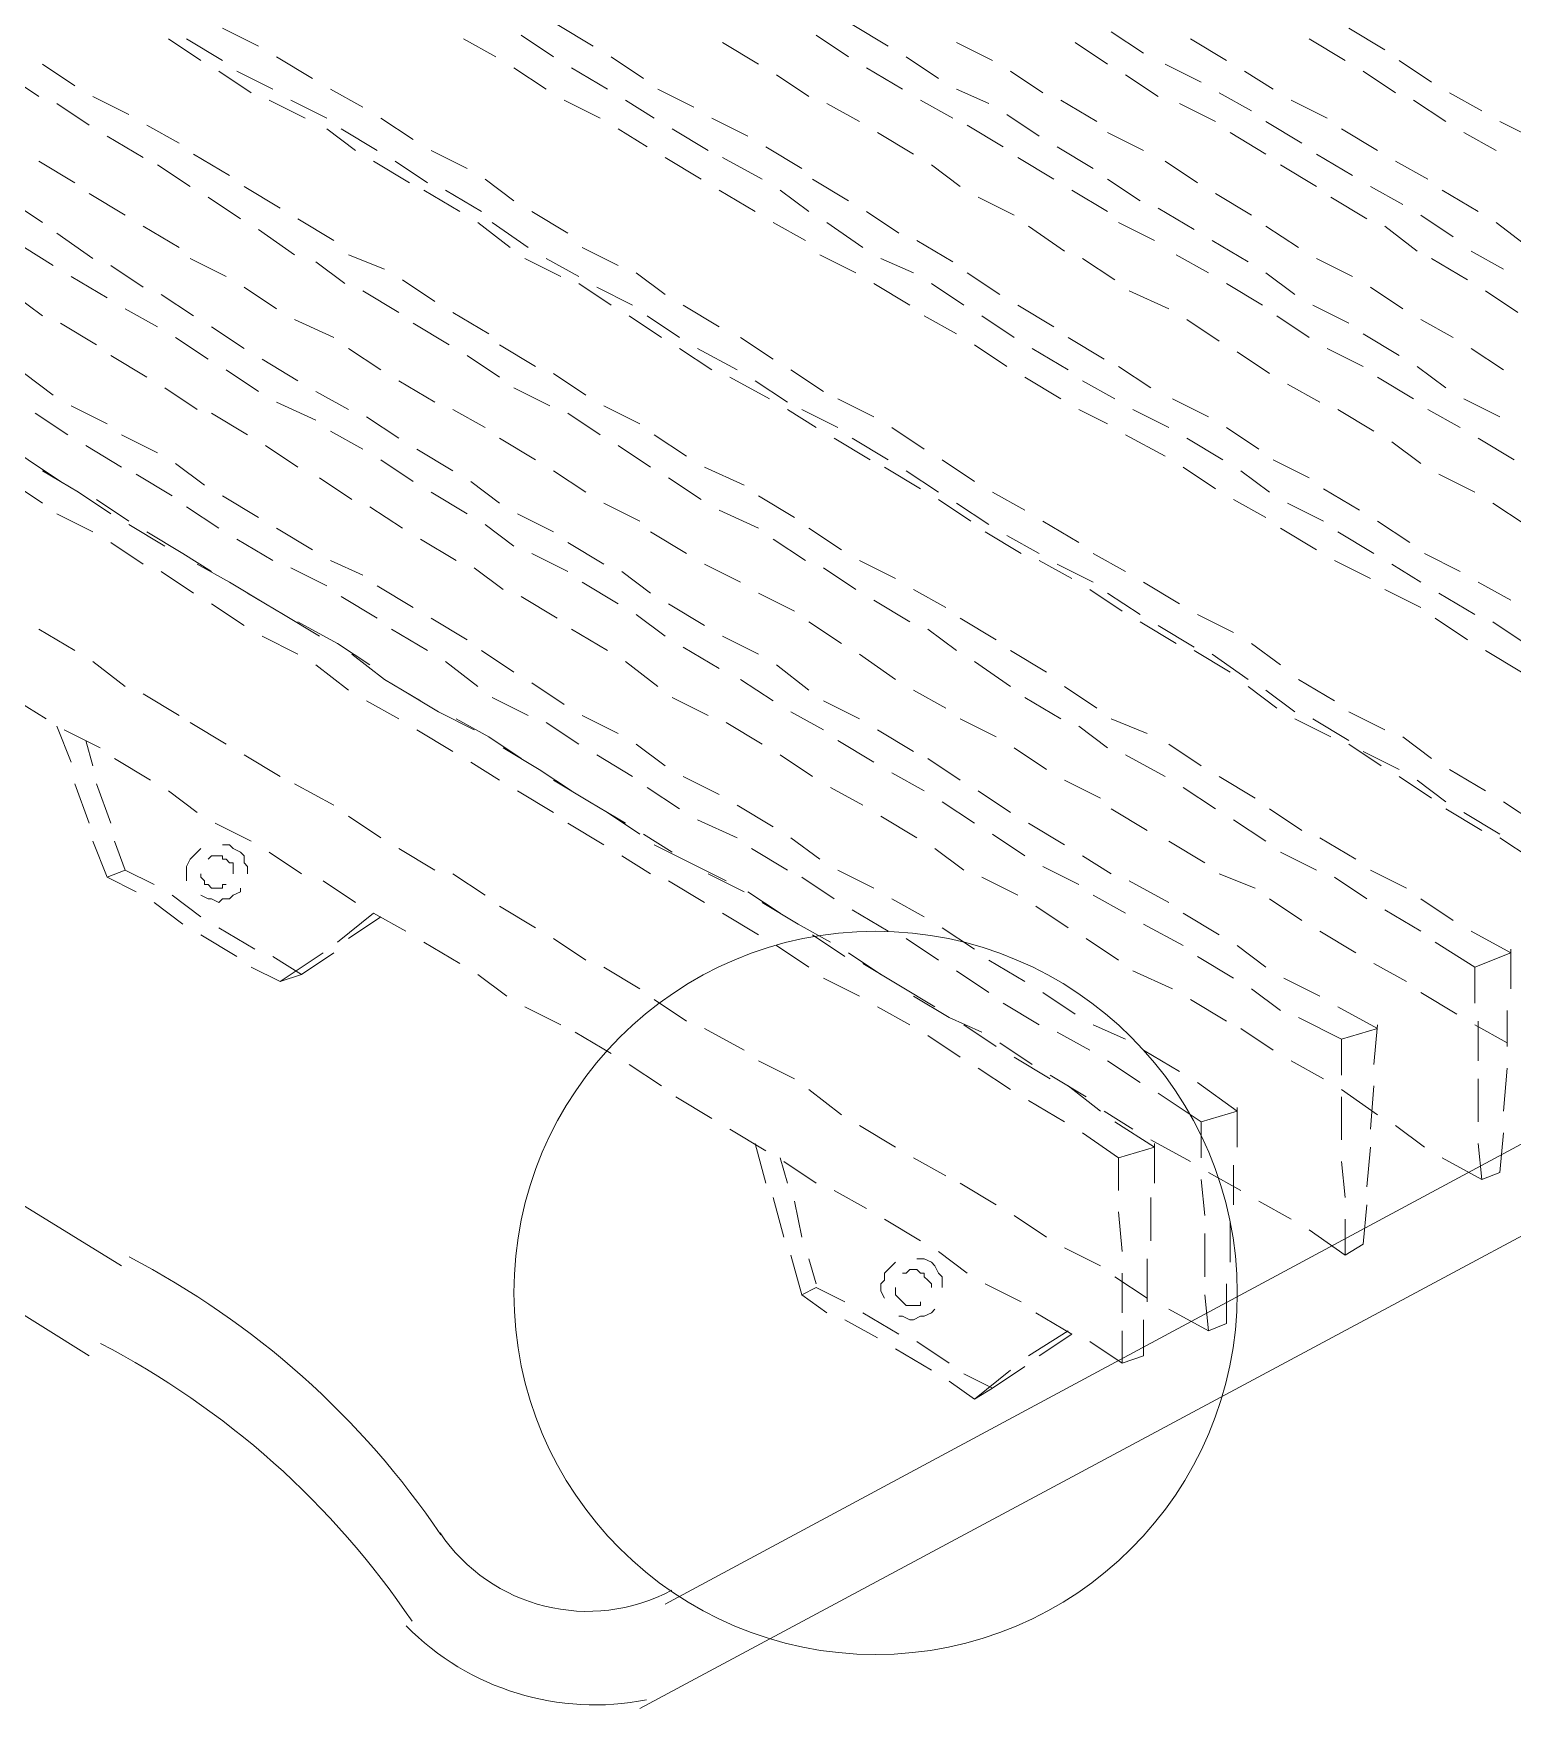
# Model space of a CAD drawing. Header units: inches. Extents: x 0.22 to 6.49, y 0.27 to 4.47.
# Drawn here: x 2.6606 to 2.9388, y 2.6632 to 2.9783 of the extents above; entities that cross this region are included whole.
import ezdxf

# ---------------------------------------------------------------- set-up
doc = ezdxf.new("R2010")
doc.units = ezdxf.units.IN
doc.header["$MEASUREMENT"] = 0
for name, color, linetype in [('PDF_PDF11_PDF7_PDF9_0', 7, 'Continuous'), ('PDF_PDF11_PDF7_PDF9_COTAS-01', 7, 'Continuous'), ('PDF_PDF11_PDF7_PDF9_det', 7, 'Continuous')]:
    doc.layers.add(name, color=color, linetype=linetype)

msp = doc.modelspace()

# ---------------------------------------------------------------- linework, layer by layer
at = {"layer": 'PDF_PDF11_PDF7_PDF9_0', "lineweight": 5}
for points in [[(3.088012800000001, 2.848651200000001), (2.779392000000001, 2.6828352)], [(2.677195200000001, 2.746454400000001), (2.531006400000001, 2.8364688)], [(3.095457600000001, 2.835115200000001), (2.774654400000001, 2.663208000000001)], [(2.671104000000001, 2.7295344), (2.522884800000001, 2.822256000000001)]]:
    msp.add_lwpolyline(points, dxfattribs=at)
for centre, radius, start, end in [((2.605113790257618, 2.606692704909972), 0.1593897113671511, 34.01396744731574, 62.54487471654429), ((2.599699390257646, 2.590449504910005), 0.1593897113671089, 34.01396744731153, 62.5448747165477), ((2.764840752968941, 2.714983312529446), 0.0335016652788178, 214.0139680193378, 298.2129783841963), ((2.766194398190993, 2.713629667551758), 0.04974480468524684, 224.5332171496153, 281.266470967689)]:
    msp.add_arc(centre, radius, start, end, dxfattribs=at)
at = {"layer": 'PDF_PDF11_PDF7_PDF9_COTAS-01', "lineweight": 18}
for points in [[(2.692084800000001, 2.973182400000001), (2.685993600000001, 2.977243200000001)], [(2.689377600000001, 2.977243200000001), (2.696145600000001, 2.973182400000001)], [(2.696145600000001, 2.979273600000001), (2.7029136, 2.975889600000001)], [(2.747582400000001, 2.973859200000001), (2.7414912, 2.977243200000001)], [(2.752320000000001, 2.977920000000001), (2.758411200000001, 2.973859200000001)], [(2.759088000000001, 2.979950400000001), (2.765856000000001, 2.975889600000001)], [(2.807817600000001, 2.977920000000001), (2.813908800000001, 2.973859200000001)], [(2.8145856, 2.979950400000001), (2.821353600000001, 2.975889600000001)], [(2.863315200000001, 2.978596800000001), (2.869406400000001, 2.974536000000001)], [(2.884972800000001, 2.973182400000001), (2.878204800000001, 2.977243200000001)], [(2.900539200000001, 2.977243200000001), (2.907307200000001, 2.973182400000001)], [(2.907984000000001, 2.979273600000001), (2.914752000000001, 2.9752128)], [(2.796988800000001, 2.972505600000001), (2.790220800000001, 2.976566400000001)], [(2.840980800000001, 2.973182400000001), (2.834212800000001, 2.976566400000001)], [(2.856547200000001, 2.976566400000001), (2.862638400000001, 2.972505600000001)], [(2.662305600000001, 2.972505600000001), (2.6683968, 2.968444800000001)], [(2.701560000000001, 2.9670912), (2.6954688, 2.971152000000001)], [(2.6988528, 2.971152000000001), (2.705620800000001, 2.967768)], [(2.706297600000001, 2.973859200000001), (2.713065600000001, 2.969798400000001)], [(2.7570576, 2.967768), (2.750966400000001, 2.971828800000001)], [(2.761795200000001, 2.971828800000001), (2.7685632, 2.967768)], [(2.769240000000001, 2.973859200000001), (2.775331200000001, 2.969798400000001)], [(2.817292800000001, 2.971828800000001), (2.824060800000001, 2.967768)], [(2.824737600000001, 2.973859200000001), (2.830828800000001, 2.969798400000001)], [(2.850456000000001, 2.9670912), (2.844364800000001, 2.971152000000001)], [(2.873467200000001, 2.972505600000001), (2.880235200000001, 2.969121600000001)], [(2.893771200000001, 2.967768), (2.888356800000001, 2.971152000000001)], [(2.910691200000001, 2.971152000000001), (2.916782400000001, 2.9670912)], [(2.917459200000001, 2.973182400000001), (2.923550400000001, 2.969121600000001)], [(2.655537600000001, 2.970475200000001), (2.661628800000001, 2.966414400000001)], [(2.806464000000001, 2.966414400000001), (2.800372800000001, 2.970475200000001)], [(2.866022400000001, 2.970475200000001), (2.8721136, 2.966414400000001)], [(2.665012800000001, 2.965060800000001), (2.671104000000001, 2.961000000000001)], [(2.671780800000001, 2.966414400000001), (2.678548800000001, 2.963030400000001)], [(2.711712000000001, 2.962353600000001), (2.704944000000001, 2.965737600000001)], [(2.709004800000001, 2.965737600000001), (2.715772800000001, 2.962353600000001)], [(2.716449600000001, 2.967768), (2.722540800000001, 2.964384000000001)], [(2.767209600000001, 2.962353600000001), (2.7604416, 2.965737600000001)], [(2.7719472, 2.965737600000001), (2.777361600000001, 2.962353600000001)], [(2.778038400000001, 2.967768), (2.784806400000001, 2.964384000000001)], [(2.815939200000001, 2.961676800000001), (2.809848000000001, 2.965060800000001)], [(2.827444800000001, 2.965737600000001), (2.833536, 2.962353600000001)], [(2.834212800000001, 2.967768), (2.840304000000001, 2.965060800000001)], [(2.860608, 2.961676800000001), (2.853840000000001, 2.965737600000001)], [(2.876174400000001, 2.965060800000001), (2.882942400000001, 2.961676800000001)], [(2.8836192, 2.9670912), (2.889710400000001, 2.963707200000001)], [(2.903923200000001, 2.962353600000001), (2.897155200000001, 2.965737600000001)], [(2.920166400000001, 2.965737600000001), (2.926257600000001, 2.961676800000001)], [(2.926934400000001, 2.9670912), (2.933025600000001, 2.963707200000001)], [(2.7259248, 2.962353600000001), (2.732016000000001, 2.958292800000001)], [(2.788190400000001, 2.962353600000001), (2.794958400000001, 2.958969600000001)], [(2.843688000000001, 2.963030400000001), (2.849779200000001, 2.958969600000001)], [(2.892417600000001, 2.961676800000001), (2.899185600000001, 2.957616000000001)], [(2.936409600000001, 2.961676800000001), (2.943177600000001, 2.958292800000001)], [(2.674488000000001, 2.958969600000001), (2.681256000000001, 2.954908800000001)], [(2.681932800000001, 2.961000000000001), (2.688024000000001, 2.957616000000001)], [(2.721187200000001, 2.956262400000001), (2.715772800000001, 2.9603232)], [(2.71848, 2.9603232), (2.725248000000001, 2.956262400000001)], [(2.776008, 2.956939200000001), (2.770593600000001, 2.9603232)], [(2.780745600000001, 2.9603232), (2.7875136, 2.956262400000001)], [(2.8260912, 2.955585600000001), (2.819323200000001, 2.9596464)], [(2.836243200000001, 2.961000000000001), (2.843011200000001, 2.956939200000001)], [(2.869406400000001, 2.956262400000001), (2.862638400000001, 2.9596464)], [(2.885649600000001, 2.9596464), (2.892417600000001, 2.955585600000001)], [(2.913398400000001, 2.956262400000001), (2.906630400000001, 2.9603232)], [(2.929641600000001, 2.9596464), (2.935732800000001, 2.956262400000001)], [(2.690731200000001, 2.955585600000001), (2.697499200000001, 2.951524800000001)], [(2.735400000000001, 2.956262400000001), (2.742168000000001, 2.952878400000001)], [(2.798342400000001, 2.956939200000001), (2.805110400000001, 2.952878400000001)], [(2.853163200000001, 2.956939200000001), (2.859931200000001, 2.952878400000001)], [(2.901892800000001, 2.955585600000001), (2.908660800000001, 2.951524800000001)], [(2.6683968, 2.950171200000001), (2.661628800000001, 2.954232000000001)], [(2.6839632, 2.953555200000001), (2.690054400000001, 2.949494400000001)], [(2.731339200000001, 2.950171200000001), (2.724571200000001, 2.954232000000001)], [(2.728632000000001, 2.954232000000001), (2.734723200000001, 2.950171200000001)], [(2.786160000000001, 2.950848000000001), (2.779392000000001, 2.954908800000001)], [(2.790220800000001, 2.954908800000001), (2.797665600000001, 2.950848000000001)], [(2.834889600000001, 2.949494400000001), (2.829475200000001, 2.953555200000001)], [(2.845718400000001, 2.954908800000001), (2.852486400000001, 2.950848000000001)], [(2.879558400000001, 2.950171200000001), (2.873467200000001, 2.954232000000001)], [(2.8951248, 2.953555200000001), (2.901892800000001, 2.949494400000001)], [(2.922873600000001, 2.950848000000001), (2.916782400000001, 2.954232000000001)], [(2.700206400000001, 2.949494400000001), (2.7069744, 2.945433600000001)], [(2.745552000000001, 2.950848000000001), (2.750966400000001, 2.946787200000001)], [(2.807140800000001, 2.950848000000001), (2.813908800000001, 2.946787200000001)], [(2.862638400000001, 2.950848000000001), (2.868729600000001, 2.946787200000001)], [(2.912044800000001, 2.949494400000001), (2.918136000000001, 2.946110400000001)], [(2.656214400000001, 2.946787200000001), (2.662305600000001, 2.942726400000001)], [(2.677872000000001, 2.94408), (2.671104000000001, 2.948140800000001)], [(2.693438400000001, 2.947464000000001), (2.699529600000001, 2.943403200000001)], [(2.740814400000001, 2.9447568), (2.734046400000001, 2.948817600000001)], [(2.738107200000001, 2.948817600000001), (2.744875200000001, 2.9447568)], [(2.796312000000001, 2.9447568), (2.789544000000001, 2.948817600000001)], [(2.801049600000001, 2.948817600000001), (2.806464000000001, 2.9447568)], [(2.845041600000001, 2.94408), (2.838273600000001, 2.947464000000001)], [(2.855870400000001, 2.948817600000001), (2.862638400000001, 2.9447568)], [(2.889710400000001, 2.94408), (2.882942400000001, 2.948140800000001)], [(2.904600000000001, 2.947464000000001), (2.911368000000001, 2.943403200000001)], [(2.932348800000001, 2.9447568), (2.925580800000001, 2.948817600000001)], [(2.710358400000001, 2.943403200000001), (2.717126400000001, 2.939342400000001)], [(2.750289600000001, 2.937988800000001), (2.744198400000001, 2.942726400000001)], [(2.746905600000001, 2.942726400000001), (2.753673600000001, 2.937988800000001)], [(2.754350400000001, 2.9447568), (2.761118400000001, 2.940696000000001)], [(2.805787200000001, 2.939342400000001), (2.799696000000001, 2.942726400000001)], [(2.809848000000001, 2.942726400000001), (2.816616000000001, 2.937988800000001)], [(2.817292800000001, 2.9447568), (2.823384000000001, 2.940696000000001)], [(2.864668800000001, 2.942726400000001), (2.871436800000001, 2.939342400000001)], [(2.8721136, 2.945433600000001), (2.878881600000001, 2.941372800000001)], [(2.921520000000001, 2.94408), (2.927611200000001, 2.940019200000001)], [(2.941824000000001, 2.937988800000001), (2.935732800000001, 2.942726400000001)], [(2.665012800000001, 2.940696000000001), (2.671780800000001, 2.935958400000001)], [(2.688024000000001, 2.937988800000001), (2.681256000000001, 2.942049600000001)], [(2.7029136, 2.941372800000001), (2.709681600000001, 2.9366352)], [(2.854516800000001, 2.937312000000001), (2.847748800000001, 2.942049600000001)], [(2.898508800000001, 2.937988800000001), (2.892417600000001, 2.942049600000001)], [(2.914752000000001, 2.942049600000001), (2.920843200000001, 2.937312000000001)], [(2.658921600000001, 2.937988800000001), (2.664336, 2.934604800000001)], [(2.719833600000001, 2.9366352), (2.726601600000001, 2.933928000000001)], [(2.763825600000001, 2.937988800000001), (2.770593600000001, 2.934604800000001)], [(2.815262400000001, 2.933251200000001), (2.808494400000001, 2.9366352)], [(2.826768000000001, 2.939342400000001), (2.833536, 2.935281600000001)], [(2.875497600000001, 2.9366352), (2.881588800000001, 2.933251200000001)], [(2.882265600000001, 2.939342400000001), (2.889033600000001, 2.935281600000001)], [(2.930995200000001, 2.937312000000001), (2.937086400000001, 2.933928000000001)], [(2.675164800000001, 2.934604800000001), (2.681256000000001, 2.930544000000001)], [(2.696822400000001, 2.932574400000001), (2.690054400000001, 2.935958400000001)], [(2.713742400000001, 2.935281600000001), (2.719156800000001, 2.931220800000001)], [(2.759764800000001, 2.932574400000001), (2.7529968, 2.935958400000001)], [(2.7570576, 2.935958400000001), (2.763148800000001, 2.932574400000001)], [(2.773977600000001, 2.933251200000001), (2.779392000000001, 2.9291904)], [(2.820000000000001, 2.935958400000001), (2.8260912, 2.933251200000001)], [(2.836243200000001, 2.933251200000001), (2.842334400000001, 2.9291904)], [(2.863992000000001, 2.931897600000001), (2.857900800000001, 2.935958400000001)], [(2.892417600000001, 2.933251200000001), (2.897832000000001, 2.9291904)], [(2.908660800000001, 2.932574400000001), (2.901892800000001, 2.935958400000001)], [(2.923550400000001, 2.935958400000001), (2.930318400000001, 2.931897600000001)], [(2.667720000000001, 2.932574400000001), (2.674488000000001, 2.9285136)], [(2.706297600000001, 2.926483200000001), (2.700206400000001, 2.930544000000001)], [(2.7299856, 2.931897600000001), (2.736076800000001, 2.927836800000001)], [(2.769240000000001, 2.927160000000001), (2.763148800000001, 2.931220800000001)], [(2.766532800000001, 2.930544000000001), (2.773300800000001, 2.927160000000001)], [(2.825414400000001, 2.927160000000001), (2.818646400000001, 2.931220800000001)], [(2.829475200000001, 2.931220800000001), (2.835566400000001, 2.927160000000001)], [(2.884972800000001, 2.931220800000001), (2.891740800000001, 2.927160000000001)], [(2.918136000000001, 2.926483200000001), (2.912044800000001, 2.930544000000001)], [(2.662305600000001, 2.925129600000001), (2.6568912, 2.9291904)], [(2.684640000000001, 2.9291904), (2.690731200000001, 2.925129600000001)], [(2.722540800000001, 2.929867200000001), (2.729308800000001, 2.925806400000001)], [(2.782776000000001, 2.927160000000001), (2.789544000000001, 2.923099200000001)], [(2.845718400000001, 2.927160000000001), (2.852486400000001, 2.923099200000001)], [(2.874144000000001, 2.926483200000001), (2.866699200000001, 2.929867200000001)], [(2.901216000000001, 2.927160000000001), (2.907984000000001, 2.923776000000001)], [(2.933702400000001, 2.929867200000001), (2.939793600000001, 2.925806400000001)], [(2.6724576, 2.919715200000001), (2.665689600000001, 2.923776000000001)], [(2.677872000000001, 2.926483200000001), (2.6839632, 2.923099200000001)], [(2.717126400000001, 2.9210688), (2.709681600000001, 2.924452800000001)], [(2.732016000000001, 2.923776000000001), (2.738784000000001, 2.919715200000001)], [(2.739460800000001, 2.925806400000001), (2.746228800000001, 2.9217456)], [(2.778715200000001, 2.9210688), (2.772624000000001, 2.925129600000001)], [(2.776008, 2.925129600000001), (2.782099200000001, 2.9210688)], [(2.834212800000001, 2.9217456), (2.828121600000001, 2.925129600000001)], [(2.838950400000001, 2.925129600000001), (2.845041600000001, 2.9210688)], [(2.8836192, 2.920392000000001), (2.877528000000001, 2.924452800000001)], [(2.894448000000001, 2.925129600000001), (2.900539200000001, 2.9210688)], [(2.927611200000001, 2.9210688), (2.921520000000001, 2.924452800000001)], [(2.6873472, 2.9210688), (2.693438400000001, 2.917008000000001)], [(2.694115200000001, 2.923099200000001), (2.700206400000001, 2.919038400000001)], [(2.793604800000001, 2.9210688), (2.799696000000001, 2.917008000000001)], [(2.855193600000001, 2.9210688), (2.861961600000001, 2.917008000000001)], [(2.910691200000001, 2.9217456), (2.917459200000001, 2.917684800000001)], [(2.681932800000001, 2.913624), (2.675164800000001, 2.917684800000001)], [(2.7259248, 2.914977600000001), (2.719833600000001, 2.919038400000001)], [(2.742168000000001, 2.917684800000001), (2.748259200000001, 2.913624)], [(2.748259200000001, 2.919715200000001), (2.755027200000001, 2.915654400000001)], [(2.788190400000001, 2.914977600000001), (2.782099200000001, 2.919038400000001)], [(2.785483200000001, 2.919038400000001), (2.792928000000001, 2.914977600000001)], [(2.843688000000001, 2.915654400000001), (2.8375968, 2.919715200000001)], [(2.848425600000001, 2.919038400000001), (2.855193600000001, 2.914977600000001)], [(2.893094400000001, 2.914300800000001), (2.887003200000001, 2.918361600000001)], [(2.903923200000001, 2.919038400000001), (2.910691200000001, 2.915654400000001)], [(2.937086400000001, 2.914977600000001), (2.930995200000001, 2.919038400000001)], [(2.658921600000001, 2.914300800000001), (2.664336, 2.910240000000001)], [(2.696822400000001, 2.914977600000001), (2.7029136, 2.910916800000001)], [(2.703590400000001, 2.917008000000001), (2.710358400000001, 2.912947200000001)], [(2.758411200000001, 2.914300800000001), (2.7645024, 2.910240000000001)], [(2.80308, 2.914977600000001), (2.809171200000001, 2.910916800000001)], [(2.864668800000001, 2.915654400000001), (2.870760000000001, 2.911593600000001)], [(2.920843200000001, 2.915654400000001), (2.926257600000001, 2.911593600000001)], [(2.691408, 2.907532800000001), (2.685316800000001, 2.911593600000001)], [(2.736076800000001, 2.908886400000001), (2.729308800000001, 2.912947200000001)], [(2.750966400000001, 2.911593600000001), (2.757734400000001, 2.908209600000001)], [(2.7990192, 2.909563200000001), (2.7915744, 2.913624)], [(2.796312000000001, 2.912947200000001), (2.802403200000001, 2.908886400000001)], [(2.853840000000001, 2.909563200000001), (2.847072000000001, 2.913624)], [(2.857900800000001, 2.912947200000001), (2.863992000000001, 2.909563200000001)], [(2.902569600000001, 2.908886400000001), (2.896478400000001, 2.912270400000001)], [(2.913398400000001, 2.913624), (2.920166400000001, 2.909563200000001)], [(2.667720000000001, 2.908209600000001), (2.674488000000001, 2.904825600000001)], [(2.706297600000001, 2.908886400000001), (2.713742400000001, 2.9055024)], [(2.713742400000001, 2.910916800000001), (2.719833600000001, 2.907532800000001)], [(2.767886400000001, 2.908209600000001), (2.774654400000001, 2.904825600000001)], [(2.811878400000001, 2.909563200000001), (2.818646400000001, 2.9061792)], [(2.874820800000001, 2.909563200000001), (2.881588800000001, 2.9061792)], [(2.929641600000001, 2.909563200000001), (2.936409600000001, 2.9061792)], [(2.660952, 2.906856000000001), (2.667043200000001, 2.902795200000001)], [(2.700883200000001, 2.902795200000001), (2.694115200000001, 2.906856000000001)], [(2.723217600000001, 2.9061792), (2.729308800000001, 2.902118400000001)], [(2.745552000000001, 2.904148800000001), (2.739460800000001, 2.907532800000001)], [(2.761118400000001, 2.906856000000001), (2.767209600000001, 2.902795200000001)], [(2.807817600000001, 2.904148800000001), (2.802403200000001, 2.907532800000001)], [(2.805110400000001, 2.907532800000001), (2.811878400000001, 2.904148800000001)], [(2.862638400000001, 2.904825600000001), (2.857224000000001, 2.907532800000001)], [(2.867376000000001, 2.907532800000001), (2.874144000000001, 2.904148800000001)], [(2.912721600000001, 2.903472000000001), (2.905953600000001, 2.907532800000001)], [(2.922873600000001, 2.907532800000001), (2.928964800000001, 2.904148800000001)], [(2.665689600000001, 2.893996800000001), (2.659598400000001, 2.8980576), (2.653507200000001, 2.902118400000001)], [(2.677195200000001, 2.902795200000001), (2.6839632, 2.899411200000001)], [(2.716449600000001, 2.903472000000001), (2.722540800000001, 2.900088000000001)], [(2.755027200000001, 2.8980576), (2.748259200000001, 2.902118400000001)], [(2.777361600000001, 2.902795200000001), (2.783452800000001, 2.8987344)], [(2.817969600000001, 2.8980576), (2.811201600000001, 2.902118400000001)], [(2.8145856, 2.902118400000001), (2.821353600000001, 2.8980576)], [(2.8220304, 2.904148800000001), (2.828121600000001, 2.900088000000001)], [(2.873467200000001, 2.8987344), (2.866022400000001, 2.902795200000001)], [(2.877528000000001, 2.902118400000001), (2.884296000000001, 2.8980576)], [(2.884972800000001, 2.904148800000001), (2.891064000000001, 2.900088000000001)], [(2.932348800000001, 2.902118400000001), (2.939116800000001, 2.8980576)], [(2.670427200000001, 2.900764800000001), (2.677195200000001, 2.896704000000001)], [(2.710358400000001, 2.896704000000001), (2.704267200000001, 2.900764800000001)], [(2.732692800000001, 2.900088000000001), (2.739460800000001, 2.896027200000001)], [(2.770593600000001, 2.900764800000001), (2.776684800000001, 2.896704000000001)], [(2.921520000000001, 2.897380800000001), (2.916105600000001, 2.901441600000001)], [(2.675164800000001, 2.887905600000001), (2.669073600000001, 2.891966400000001), (2.662305600000001, 2.896027200000001)], [(2.6799024, 2.895350400000001), (2.686670400000001, 2.891289600000001)], [(2.6873472, 2.897380800000001), (2.692761600000001, 2.893320000000001)], [(2.7259248, 2.8980576), (2.732016000000001, 2.893996800000001)], [(2.7645024, 2.891966400000001), (2.758411200000001, 2.896027200000001)], [(2.786836800000001, 2.896704000000001), (2.794281600000001, 2.893320000000001)], [(2.827444800000001, 2.892643200000001), (2.820676800000001, 2.896704000000001)], [(2.824737600000001, 2.896027200000001), (2.830828800000001, 2.891966400000001)], [(2.831505600000001, 2.8980576), (2.8375968, 2.893996800000001)], [(2.882942400000001, 2.892643200000001), (2.876851200000001, 2.896704000000001)], [(2.887680000000001, 2.896027200000001), (2.893094400000001, 2.891966400000001)], [(2.893771200000001, 2.8980576), (2.900539200000001, 2.894673600000001)], [(2.931672000000001, 2.891966400000001), (2.924904000000001, 2.895350400000001)], [(2.656214400000001, 2.893996800000001), (2.662305600000001, 2.889936000000001)], [(2.720510400000001, 2.8906128), (2.7144192, 2.894673600000001)], [(2.742844800000001, 2.893996800000001), (2.748259200000001, 2.889936000000001)], [(2.7800688, 2.894673600000001), (2.786160000000001, 2.8906128)], [(2.903246400000001, 2.892643200000001), (2.910014400000001, 2.888582400000001)], [(2.6724576, 2.8906128), (2.678548800000001, 2.886552000000001)], [(2.689377600000001, 2.889259200000001), (2.6954688, 2.885198400000001)], [(2.696145600000001, 2.891289600000001), (2.7029136, 2.887228800000001)], [(2.7299856, 2.885198400000001), (2.723894400000001, 2.889259200000001)], [(2.735400000000001, 2.891966400000001), (2.742168000000001, 2.887905600000001)], [(2.774654400000001, 2.886552000000001), (2.767886400000001, 2.889936000000001)], [(2.796988800000001, 2.891289600000001), (2.803756800000001, 2.887228800000001)], [(2.836920000000001, 2.886552000000001), (2.830828800000001, 2.8906128)], [(2.834212800000001, 2.889936000000001), (2.840304000000001, 2.885875200000001)], [(2.840980800000001, 2.891966400000001), (2.847072000000001, 2.888582400000001)], [(2.892417600000001, 2.887228800000001), (2.886326400000001, 2.8906128)], [(2.896478400000001, 2.889936000000001), (2.903246400000001, 2.886552000000001)], [(2.941147200000001, 2.885875200000001), (2.935056000000001, 2.889936000000001)], [(2.665012800000001, 2.887905600000001), (2.671780800000001, 2.884521600000001)], [(2.685316800000001, 2.881814400000001), (2.678548800000001, 2.885875200000001)], [(2.745552000000001, 2.885875200000001), (2.750966400000001, 2.881814400000001)], [(2.751643200000001, 2.887905600000001), (2.758411200000001, 2.884521600000001)], [(2.789544000000001, 2.888582400000001), (2.796988800000001, 2.885198400000001)], [(2.850456000000001, 2.886552000000001), (2.857224000000001, 2.8824912)], [(2.913398400000001, 2.886552000000001), (2.919489600000001, 2.8824912)], [(2.694115200000001, 2.877076800000001), (2.688700800000001, 2.880460800000001), (2.681932800000001, 2.884521600000001)], [(2.6988528, 2.883168), (2.705620800000001, 2.879107200000001)], [(2.706297600000001, 2.885198400000001), (2.713065600000001, 2.881137600000001)], [(2.740137600000001, 2.879107200000001), (2.733369600000001, 2.883168)], [(2.783452800000001, 2.880460800000001), (2.776684800000001, 2.884521600000001)], [(2.799696000000001, 2.883168), (2.805787200000001, 2.879107200000001)], [(2.806464000000001, 2.885198400000001), (2.812555200000001, 2.881137600000001)], [(2.846395200000001, 2.880460800000001), (2.839627200000001, 2.884521600000001)], [(2.843688000000001, 2.883844800000001), (2.849779200000001, 2.880460800000001)], [(2.901892800000001, 2.881137600000001), (2.8951248, 2.885198400000001)], [(2.905953600000001, 2.884521600000001), (2.912721600000001, 2.880460800000001)], [(2.675164800000001, 2.8824912), (2.681256000000001, 2.878430400000001)], [(2.754350400000001, 2.880460800000001), (2.761118400000001, 2.877076800000001)], [(2.761118400000001, 2.8824912), (2.767886400000001, 2.878430400000001)], [(2.859931200000001, 2.880460800000001), (2.866022400000001, 2.877076800000001)], [(2.922196800000001, 2.880460800000001), (2.928964800000001, 2.877076800000001)], [(2.684640000000001, 2.877076800000001), (2.690731200000001, 2.873016000000001)], [(2.704267200000001, 2.870985600000001), (2.697499200000001, 2.8750464), (2.691408, 2.878430400000001)], [(2.709004800000001, 2.877753600000001), (2.715772800000001, 2.874369600000001)], [(2.716449600000001, 2.879107200000001), (2.722540800000001, 2.876400000000001)], [(2.748936, 2.873692800000001), (2.743521600000001, 2.877753600000001)], [(2.771270400000001, 2.877076800000001), (2.776684800000001, 2.873016000000001)], [(2.793604800000001, 2.8750464), (2.786836800000001, 2.878430400000001)], [(2.809171200000001, 2.877753600000001), (2.815262400000001, 2.873692800000001)], [(2.815939200000001, 2.879107200000001), (2.822707200000001, 2.8757232)], [(2.855870400000001, 2.8757232), (2.849779200000001, 2.879107200000001)], [(2.853163200000001, 2.878430400000001), (2.859931200000001, 2.8750464)], [(2.912044800000001, 2.8757232), (2.905276800000001, 2.879107200000001)], [(2.916105600000001, 2.878430400000001), (2.921520000000001, 2.8750464)], [(2.725248000000001, 2.874369600000001), (2.732016000000001, 2.870308800000001)], [(2.763825600000001, 2.8750464), (2.770593600000001, 2.870985600000001)], [(2.8260912, 2.873692800000001), (2.832182400000001, 2.870308800000001)], [(2.865345600000001, 2.869632000000001), (2.859254400000001, 2.873692800000001)], [(2.869406400000001, 2.8750464), (2.876174400000001, 2.870985600000001)], [(2.921520000000001, 2.870308800000001), (2.914752000000001, 2.873692800000001)], [(2.932348800000001, 2.8750464), (2.938440000000001, 2.871662400000001)], [(2.694115200000001, 2.870985600000001), (2.700206400000001, 2.8669248)], [(2.7144192, 2.864894400000001), (2.707651200000001, 2.868955200000001), (2.700883200000001, 2.873016000000001)], [(2.71848, 2.872339200000001), (2.725248000000001, 2.868278400000001)], [(2.759088000000001, 2.868278400000001), (2.752320000000001, 2.872339200000001)], [(2.7800688, 2.870985600000001), (2.786836800000001, 2.8669248)], [(2.803756800000001, 2.869632000000001), (2.796988800000001, 2.873016000000001)], [(2.818646400000001, 2.871662400000001), (2.825414400000001, 2.8676016)], [(2.862638400000001, 2.873016000000001), (2.868729600000001, 2.868955200000001)], [(2.924904000000001, 2.873016000000001), (2.931672000000001, 2.868955200000001)], [(2.723894400000001, 2.85948), (2.717803200000001, 2.863540800000001), (2.710358400000001, 2.8676016)], [(2.735400000000001, 2.868278400000001), (2.742168000000001, 2.864217600000001)], [(2.773977600000001, 2.868955200000001), (2.779392000000001, 2.864894400000001)], [(2.812555200000001, 2.863540800000001), (2.806464000000001, 2.8676016)], [(2.834889600000001, 2.868278400000001), (2.841657600000001, 2.864217600000001)], [(2.875497600000001, 2.863540800000001), (2.868729600000001, 2.8676016)], [(2.879558400000001, 2.868955200000001), (2.886326400000001, 2.865571200000001)], [(2.930318400000001, 2.864217600000001), (2.924227200000001, 2.868278400000001)], [(2.935056000000001, 2.8676016), (2.941147200000001, 2.863540800000001)], [(2.6683968, 2.862187200000001), (2.661628800000001, 2.866248000000001)], [(2.703590400000001, 2.864894400000001), (2.710358400000001, 2.861510400000001)], [(2.727955200000001, 2.866248000000001), (2.734723200000001, 2.862187200000001)], [(2.7685632, 2.862187200000001), (2.761795200000001, 2.866248000000001)], [(2.790220800000001, 2.864894400000001), (2.796988800000001, 2.861510400000001)], [(2.828798400000001, 2.866248000000001), (2.834212800000001, 2.862187200000001)], [(2.8721136, 2.8669248), (2.878881600000001, 2.862864000000001)], [(2.733369600000001, 2.852712), (2.726601600000001, 2.856772800000001), (2.720510400000001, 2.861510400000001)], [(2.744875200000001, 2.862187200000001), (2.750966400000001, 2.858126400000001)], [(2.782776000000001, 2.862864000000001), (2.789544000000001, 2.858803200000001)], [(2.822707200000001, 2.856772800000001), (2.815939200000001, 2.861510400000001)], [(2.844364800000001, 2.862187200000001), (2.851132800000001, 2.858126400000001)], [(2.885649600000001, 2.858126400000001), (2.878881600000001, 2.862187200000001)], [(2.882265600000001, 2.861510400000001), (2.889033600000001, 2.856772800000001)], [(2.889710400000001, 2.863540800000001), (2.8951248, 2.85948)], [(2.940470400000001, 2.858126400000001), (2.933702400000001, 2.862187200000001)], [(2.677872000000001, 2.855419200000001), (2.671780800000001, 2.8601568)], [(2.713742400000001, 2.85948), (2.719833600000001, 2.854742400000001)], [(2.738107200000001, 2.8601568), (2.744198400000001, 2.855419200000001)], [(2.778038400000001, 2.855419200000001), (2.7719472, 2.8601568)], [(2.800372800000001, 2.85948), (2.806464000000001, 2.854742400000001)], [(2.8375968, 2.8601568), (2.844364800000001, 2.855419200000001)], [(2.743521600000001, 2.847297600000001), (2.736753600000001, 2.850681600000001), (2.7299856, 2.854742400000001)], [(2.754350400000001, 2.856096000000001), (2.7604416, 2.8520352)], [(2.793604800000001, 2.856772800000001), (2.799696000000001, 2.852712)], [(2.832182400000001, 2.851358400000001), (2.8260912, 2.854742400000001)], [(2.854516800000001, 2.855419200000001), (2.860608, 2.851358400000001)], [(2.894448000000001, 2.851358400000001), (2.889033600000001, 2.855419200000001)], [(2.892417600000001, 2.854742400000001), (2.897832000000001, 2.850681600000001)], [(2.898508800000001, 2.856772800000001), (2.905276800000001, 2.852712)], [(2.662982400000001, 2.849328000000001), (2.657568000000001, 2.852712)], [(2.688024000000001, 2.850004800000001), (2.681256000000001, 2.854065600000001)], [(2.723217600000001, 2.852712), (2.729308800000001, 2.849328000000001)], [(2.746905600000001, 2.853388800000001), (2.753673600000001, 2.850004800000001)], [(2.7875136, 2.850004800000001), (2.780745600000001, 2.853388800000001)], [(2.809171200000001, 2.852712), (2.815939200000001, 2.849328000000001)], [(2.847072000000001, 2.853388800000001), (2.853840000000001, 2.849328000000001)], [(2.696822400000001, 2.8445904), (2.690054400000001, 2.848651200000001)], [(2.752320000000001, 2.841883200000001), (2.746228800000001, 2.845944000000001), (2.740137600000001, 2.849328000000001)], [(2.7570576, 2.848651200000001), (2.763148800000001, 2.8445904)], [(2.763825600000001, 2.850004800000001), (2.770593600000001, 2.846620800000001)], [(2.797665600000001, 2.8445904), (2.790897600000001, 2.848651200000001)], [(2.80308, 2.850681600000001), (2.809171200000001, 2.847297600000001)], [(2.841657600000001, 2.845944000000001), (2.834889600000001, 2.849328000000001)], [(2.863315200000001, 2.849328000000001), (2.870083200000001, 2.846620800000001)], [(2.904600000000001, 2.845944000000001), (2.897832000000001, 2.849328000000001)], [(2.901216000000001, 2.849328000000001), (2.907984000000001, 2.845267200000001)], [(2.907984000000001, 2.850681600000001), (2.914752000000001, 2.847297600000001)], [(2.665012800000001, 2.847974400000001), (2.667720000000001, 2.841206400000001)], [(2.673134400000001, 2.8439136), (2.666366400000001, 2.847297600000001)], [(2.670427200000001, 2.845267200000001), (2.671780800000001, 2.840529600000001)], [(2.732692800000001, 2.847297600000001), (2.739460800000001, 2.843236800000001)], [(2.811878400000001, 2.845267200000001), (2.818646400000001, 2.841206400000001)], [(2.819323200000001, 2.847297600000001), (2.8260912, 2.843236800000001)], [(2.857224000000001, 2.847974400000001), (2.862638400000001, 2.8439136)], [(2.918136000000001, 2.845944000000001), (2.923550400000001, 2.841883200000001)], [(2.682609600000001, 2.837822400000001), (2.6758416, 2.841883200000001)], [(2.7069744, 2.838499200000001), (2.700206400000001, 2.842560000000001)], [(2.761795200000001, 2.835792000000001), (2.755704000000001, 2.839852800000001), (2.748936, 2.8439136)], [(2.766532800000001, 2.842560000000001), (2.773300800000001, 2.838499200000001)], [(2.773977600000001, 2.8445904), (2.779392000000001, 2.840529600000001)], [(2.807140800000001, 2.838499200000001), (2.801049600000001, 2.842560000000001)], [(2.828798400000001, 2.841883200000001), (2.834889600000001, 2.837822400000001)], [(2.851132800000001, 2.839852800000001), (2.845041600000001, 2.8439136)], [(2.866022400000001, 2.842560000000001), (2.873467200000001, 2.838499200000001)], [(2.874144000000001, 2.8445904), (2.880235200000001, 2.840529600000001)], [(2.914075200000001, 2.840529600000001), (2.907984000000001, 2.8445904)], [(2.910691200000001, 2.843236800000001), (2.917459200000001, 2.839852800000001)], [(2.742844800000001, 2.841206400000001), (2.748259200000001, 2.837822400000001)], [(2.8220304, 2.839176000000001), (2.828121600000001, 2.835792000000001)], [(2.926934400000001, 2.839852800000001), (2.933702400000001, 2.835792000000001)], [(2.6683968, 2.8371456), (2.671104000000001, 2.8297008)], [(2.6724576, 2.8371456), (2.675164800000001, 2.8297008)], [(2.691408, 2.831731200000001), (2.685993600000001, 2.835792000000001)], [(2.717126400000001, 2.833084800000001), (2.709681600000001, 2.8371456)], [(2.751643200000001, 2.835792000000001), (2.758411200000001, 2.831731200000001)], [(2.7719472, 2.8297008), (2.765179200000001, 2.833761600000001), (2.758411200000001, 2.837822400000001)], [(2.776008, 2.8364688), (2.782099200000001, 2.832408000000001)], [(2.782776000000001, 2.838499200000001), (2.789544000000001, 2.835115200000001)], [(2.816616000000001, 2.833084800000001), (2.8105248, 2.8364688)], [(2.838273600000001, 2.835792000000001), (2.844364800000001, 2.831731200000001)], [(2.861284800000001, 2.834438400000001), (2.854516800000001, 2.837822400000001)], [(2.876851200000001, 2.8364688), (2.882942400000001, 2.832408000000001)], [(2.8836192, 2.838499200000001), (2.890387200000001, 2.834438400000001)], [(2.923550400000001, 2.834438400000001), (2.917459200000001, 2.838499200000001)], [(2.920843200000001, 2.837822400000001), (2.926257600000001, 2.833761600000001)], [(2.792928000000001, 2.833084800000001), (2.799696000000001, 2.829024)], [(2.831505600000001, 2.833761600000001), (2.8375968, 2.8297008)], [(2.870083200000001, 2.828347200000001), (2.863315200000001, 2.832408000000001)], [(2.893094400000001, 2.832408000000001), (2.899185600000001, 2.828347200000001)], [(2.933025600000001, 2.828347200000001), (2.926257600000001, 2.832408000000001)], [(2.937086400000001, 2.833761600000001), (2.943177600000001, 2.8297008)], [(2.701560000000001, 2.826316800000001), (2.694792000000001, 2.8297008)], [(2.7259248, 2.826993600000001), (2.719833600000001, 2.831054400000001)], [(2.761118400000001, 2.8297008), (2.767886400000001, 2.825640000000001)], [(2.7685632, 2.831731200000001), (2.774654400000001, 2.827670400000001)], [(2.785483200000001, 2.830377600000001), (2.792928000000001, 2.826993600000001)], [(2.826768000000001, 2.826993600000001), (2.820000000000001, 2.831054400000001)], [(2.847748800000001, 2.8297008), (2.854516800000001, 2.825640000000001)], [(2.886326400000001, 2.830377600000001), (2.892417600000001, 2.826316800000001)], [(2.929641600000001, 2.831731200000001), (2.936409600000001, 2.827670400000001)], [(2.671780800000001, 2.826316800000001), (2.674488000000001, 2.819548800000001), (2.6799024, 2.816841600000001)], [(2.6758416, 2.826316800000001), (2.677872000000001, 2.8209024), (2.674488000000001, 2.819548800000001)], [(2.780745600000001, 2.824286400000001), (2.775331200000001, 2.827670400000001)], [(2.80308, 2.826993600000001), (2.808494400000001, 2.822932800000001)], [(2.840980800000001, 2.827670400000001), (2.847072000000001, 2.823609600000001)], [(2.880912000000001, 2.822256000000001), (2.874144000000001, 2.826316800000001)], [(2.902569600000001, 2.826993600000001), (2.909337600000001, 2.822932800000001)], [(2.942500800000001, 2.822932800000001), (2.936409600000001, 2.826993600000001)], [(2.692084800000001, 2.824963200000001), (2.691408, 2.824286400000001), (2.690731200000001, 2.823609600000001), (2.690054400000001, 2.822932800000001), (2.689377600000001, 2.8215792), (2.689377600000001, 2.8209024), (2.689377600000001, 2.820225600000001), (2.689377600000001, 2.819548800000001), (2.689377600000001, 2.818872000000001)], [(2.698176000000001, 2.820225600000001), (2.698176000000001, 2.8209024), (2.698176000000001, 2.8215792), (2.698176000000001, 2.822256000000001), (2.697499200000001, 2.822256000000001), (2.696822400000001, 2.822932800000001), (2.696145600000001, 2.822932800000001), (2.696145600000001, 2.823609600000001), (2.6954688, 2.823609600000001), (2.694792000000001, 2.823609600000001), (2.694115200000001, 2.823609600000001), (2.693438400000001, 2.822932800000001)], [(2.700883200000001, 2.820225600000001), (2.700883200000001, 2.8215792), (2.700206400000001, 2.822256000000001), (2.700206400000001, 2.823609600000001), (2.699529600000001, 2.824286400000001), (2.698176000000001, 2.824963200000001), (2.697499200000001, 2.825640000000001), (2.696145600000001, 2.825640000000001)], [(2.711035200000001, 2.820225600000001), (2.704944000000001, 2.824286400000001)], [(2.736076800000001, 2.8209024), (2.729308800000001, 2.824963200000001)], [(2.771270400000001, 2.823609600000001), (2.776684800000001, 2.820225600000001)], [(2.790897600000001, 2.818872000000001), (2.784129600000001, 2.822256000000001), (2.777361600000001, 2.825640000000001)], [(2.795635200000001, 2.824963200000001), (2.802403200000001, 2.8209024)], [(2.835566400000001, 2.8209024), (2.830152000000001, 2.824963200000001)], [(2.857900800000001, 2.823609600000001), (2.863315200000001, 2.820225600000001)], [(2.8951248, 2.824286400000001), (2.901892800000001, 2.8209024)], [(2.683286400000001, 2.818195200000001), (2.677872000000001, 2.8209024)], [(2.692084800000001, 2.820225600000001), (2.692084800000001, 2.819548800000001), (2.692761600000001, 2.818872000000001), (2.692761600000001, 2.818195200000001), (2.693438400000001, 2.818195200000001), (2.694115200000001, 2.817518400000001), (2.694792000000001, 2.817518400000001), (2.6954688, 2.817518400000001), (2.696145600000001, 2.817518400000001), (2.696145600000001, 2.818195200000001), (2.696822400000001, 2.818195200000001)], [(2.745552000000001, 2.816164800000001), (2.739460800000001, 2.820225600000001)], [(2.7875136, 2.820225600000001), (2.794281600000001, 2.816841600000001)], [(2.811878400000001, 2.8209024), (2.818646400000001, 2.817518400000001)], [(2.850456000000001, 2.8215792), (2.857224000000001, 2.818195200000001)], [(2.890387200000001, 2.817518400000001), (2.8836192, 2.820225600000001)], [(2.912044800000001, 2.8209024), (2.918812800000001, 2.817518400000001)], [(2.692084800000001, 2.816164800000001), (2.693438400000001, 2.815488000000001), (2.694115200000001, 2.815488000000001), (2.6954688, 2.814811200000001), (2.696145600000001, 2.815488000000001), (2.697499200000001, 2.815488000000001), (2.698176000000001, 2.816164800000001), (2.699529600000001, 2.816841600000001), (2.699529600000001, 2.817518400000001)], [(2.721187200000001, 2.814811200000001), (2.715096000000001, 2.818872000000001)], [(2.7800688, 2.818872000000001), (2.786836800000001, 2.814811200000001)], [(2.801049600000001, 2.812780800000001), (2.794958400000001, 2.816841600000001)], [(2.805110400000001, 2.819548800000001), (2.811201600000001, 2.815488000000001)], [(2.845718400000001, 2.816164800000001), (2.838950400000001, 2.819548800000001)], [(2.866699200000001, 2.818872000000001), (2.874144000000001, 2.814811200000001)], [(2.905276800000001, 2.819548800000001), (2.911368000000001, 2.815488000000001)], [(2.688700800000001, 2.810750400000001), (2.683286400000001, 2.814811200000001)], [(2.692084800000001, 2.812104000000001), (2.686670400000001, 2.816164800000001)], [(2.755027200000001, 2.810073600000001), (2.748259200000001, 2.8141344)], [(2.8105248, 2.807366400000001), (2.804433600000001, 2.810750400000001), (2.797665600000001, 2.814811200000001)], [(2.8145856, 2.8134576), (2.821353600000001, 2.809396800000001)], [(2.8220304, 2.815488000000001), (2.828121600000001, 2.812104000000001)], [(2.855193600000001, 2.810073600000001), (2.8491024, 2.8141344)], [(2.859931200000001, 2.816164800000001), (2.866022400000001, 2.812780800000001)], [(2.899185600000001, 2.811427200000001), (2.893094400000001, 2.815488000000001)], [(2.914752000000001, 2.8134576), (2.921520000000001, 2.809396800000001)], [(2.921520000000001, 2.815488000000001), (2.927611200000001, 2.811427200000001)], [(2.730662400000001, 2.809396800000001), (2.724571200000001, 2.812780800000001), (2.717803200000001, 2.807366400000001)], [(2.7259248, 2.812104000000001), (2.719833600000001, 2.808043200000001)], [(2.790220800000001, 2.812780800000001), (2.796988800000001, 2.808720000000001)], [(2.869406400000001, 2.810750400000001), (2.876851200000001, 2.8066896)], [(2.876851200000001, 2.812780800000001), (2.8836192, 2.808720000000001)], [(2.6988528, 2.804659200000001), (2.692084800000001, 2.808720000000001)], [(2.702236800000001, 2.8060128), (2.6954688, 2.810073600000001)], [(2.740814400000001, 2.803305600000001), (2.734046400000001, 2.807366400000001)], [(2.7645024, 2.803982400000001), (2.758411200000001, 2.808043200000001)], [(2.807140800000001, 2.808720000000001), (2.813232000000001, 2.804659200000001)], [(2.824737600000001, 2.808043200000001), (2.830828800000001, 2.803982400000001)], [(2.831505600000001, 2.810073600000001), (2.8375968, 2.8060128)], [(2.864668800000001, 2.803982400000001), (2.858577600000001, 2.808043200000001)], [(2.909337600000001, 2.805336), (2.902569600000001, 2.809396800000001)], [(2.930995200000001, 2.809396800000001), (2.938440000000001, 2.805336), (2.931672000000001, 2.802628800000001), (2.924227200000001, 2.807366400000001)], [(2.715096000000001, 2.805336), (2.7069744, 2.799921600000001), (2.701560000000001, 2.802628800000001)], [(2.711035200000001, 2.801275200000001), (2.705620800000001, 2.804659200000001)], [(2.717126400000001, 2.805336), (2.711035200000001, 2.801275200000001), (2.7069744, 2.799921600000001)], [(2.800372800000001, 2.8066896), (2.806464000000001, 2.802628800000001)], [(2.820000000000001, 2.801275200000001), (2.813908800000001, 2.805336)], [(2.840304000000001, 2.803982400000001), (2.847072000000001, 2.799921600000001)], [(2.879558400000001, 2.804659200000001), (2.886326400000001, 2.800598400000001)], [(2.887003200000001, 2.8066896), (2.892417600000001, 2.802628800000001)], [(2.938440000000001, 2.798568), (2.938440000000001, 2.8060128)], [(2.749612800000001, 2.797214400000001), (2.744198400000001, 2.801275200000001)], [(2.774654400000001, 2.798568), (2.767886400000001, 2.802628800000001)], [(2.830152000000001, 2.795184000000001), (2.823384000000001, 2.799244800000001), (2.816616000000001, 2.803305600000001)], [(2.834212800000001, 2.801952000000001), (2.840304000000001, 2.7978912)], [(2.874820800000001, 2.798568), (2.867376000000001, 2.801952000000001)], [(2.918812800000001, 2.799921600000001), (2.912721600000001, 2.803305600000001)], [(2.931672000000001, 2.802628800000001), (2.931672000000001, 2.795860800000001)], [(2.809171200000001, 2.800598400000001), (2.815939200000001, 2.797214400000001)], [(2.850456000000001, 2.7978912), (2.856547200000001, 2.793830400000001)], [(2.889710400000001, 2.798568), (2.8951248, 2.794507200000001)], [(2.895801600000001, 2.800598400000001), (2.902569600000001, 2.797214400000001)], [(2.928288000000001, 2.793830400000001), (2.921520000000001, 2.7978912)], [(2.759764800000001, 2.791800000000001), (2.7529968, 2.795184000000001)], [(2.783452800000001, 2.792476800000001), (2.777361600000001, 2.796537600000001)], [(2.819323200000001, 2.795184000000001), (2.825414400000001, 2.791800000000001)], [(2.838950400000001, 2.7904464), (2.832859200000001, 2.793153600000001), (2.8260912, 2.797214400000001)], [(2.843011200000001, 2.795860800000001), (2.849779200000001, 2.791800000000001)], [(2.884972800000001, 2.792476800000001), (2.878204800000001, 2.796537600000001)], [(2.905953600000001, 2.795184000000001), (2.913398400000001, 2.7911232), (2.906630400000001, 2.789092800000001), (2.898508800000001, 2.793153600000001)], [(2.937763200000001, 2.787739200000001), (2.937763200000001, 2.794507200000001)], [(2.835566400000001, 2.791800000000001), (2.841657600000001, 2.787739200000001)], [(2.859931200000001, 2.791800000000001), (2.866022400000001, 2.789092800000001)], [(2.912721600000001, 2.784355200000001), (2.913398400000001, 2.791800000000001)], [(2.937763200000001, 2.788416000000001), (2.931672000000001, 2.791800000000001)], [(2.932348800000001, 2.792476800000001), (2.932348800000001, 2.785032000000001)], [(2.769240000000001, 2.786385600000001), (2.762472000000001, 2.7904464)], [(2.794281600000001, 2.787062400000001), (2.786836800000001, 2.7911232)], [(2.828798400000001, 2.789769600000001), (2.834889600000001, 2.785708800000001)], [(2.848425600000001, 2.784355200000001), (2.842334400000001, 2.788416000000001)], [(2.853163200000001, 2.7904464), (2.859254400000001, 2.787062400000001)], [(2.893771200000001, 2.787062400000001), (2.887680000000001, 2.7911232)], [(2.906630400000001, 2.789092800000001), (2.906630400000001, 2.7823248)], [(2.845041600000001, 2.785708800000001), (2.851809600000001, 2.781648000000001)], [(2.869406400000001, 2.787062400000001), (2.876174400000001, 2.7830016)], [(2.778715200000001, 2.780294400000001), (2.772624000000001, 2.784355200000001)], [(2.803756800000001, 2.781648000000001), (2.796988800000001, 2.785032000000001)], [(2.838273600000001, 2.7836784), (2.844364800000001, 2.779617600000001)], [(2.858577600000001, 2.778264000000001), (2.851809600000001, 2.7823248)], [(2.862638400000001, 2.785032000000001), (2.868729600000001, 2.780971200000001)], [(2.903246400000001, 2.781648000000001), (2.897155200000001, 2.785032000000001)], [(2.937086400000001, 2.7755568), (2.937763200000001, 2.7836784)], [(2.812555200000001, 2.77488), (2.806464000000001, 2.779617600000001)], [(2.855193600000001, 2.780294400000001), (2.861284800000001, 2.7755568)], [(2.879558400000001, 2.780971200000001), (2.887003200000001, 2.7755568), (2.880235200000001, 2.773526400000001), (2.8721136, 2.778940800000001)], [(2.913398400000001, 2.77488), (2.906630400000001, 2.779617600000001)], [(2.912044800000001, 2.772172800000001), (2.912721600000001, 2.780294400000001)], [(2.932348800000001, 2.781648000000001), (2.932348800000001, 2.773526400000001)], [(2.788190400000001, 2.774203200000001), (2.781422400000001, 2.778264000000001)], [(2.847748800000001, 2.777587200000001), (2.854516800000001, 2.773526400000001)], [(2.887003200000001, 2.768788800000001), (2.887003200000001, 2.776233600000001)], [(2.906630400000001, 2.778264000000001), (2.906630400000001, 2.770142400000001)], [(2.822707200000001, 2.768788800000001), (2.815939200000001, 2.772849600000001)], [(2.863992000000001, 2.773526400000001), (2.871436800000001, 2.768788800000001), (2.864668800000001, 2.766758400000001), (2.857900800000001, 2.771496000000001)], [(2.867376000000001, 2.772172800000001), (2.861961600000001, 2.7755568)], [(2.880235200000001, 2.773526400000001), (2.880235200000001, 2.766758400000001)], [(2.922196800000001, 2.768788800000001), (2.916782400000001, 2.772849600000001)], [(2.798342400000001, 2.768112), (2.7915744, 2.772172800000001)], [(2.796312000000001, 2.769465600000001), (2.798342400000001, 2.762020800000001)], [(2.878204800000001, 2.766081600000001), (2.870760000000001, 2.770142400000001)], [(2.871436800000001, 2.762020800000001), (2.871436800000001, 2.769465600000001)], [(2.932348800000001, 2.769465600000001), (2.933025600000001, 2.762697600000001), (2.936409600000001, 2.764051200000001), (2.937086400000001, 2.771496000000001)], [(2.801049600000001, 2.766758400000001), (2.802403200000001, 2.762020800000001)], [(2.832182400000001, 2.763374400000001), (2.8260912, 2.766758400000001)], [(2.864668800000001, 2.766758400000001), (2.864668800000001, 2.7606672)], [(2.911368000000001, 2.761344000000001), (2.912044800000001, 2.768788800000001)], [(2.933025600000001, 2.762697600000001), (2.925580800000001, 2.766758400000001)], [(2.807817600000001, 2.762020800000001), (2.801726400000001, 2.766081600000001)], [(2.887680000000001, 2.7606672), (2.881588800000001, 2.764051200000001)], [(2.886326400000001, 2.757960000000001), (2.886326400000001, 2.765404800000001)], [(2.906630400000001, 2.766081600000001), (2.907307200000001, 2.7593136)], [(2.817292800000001, 2.757283200000001), (2.811201600000001, 2.7606672)], [(2.841657600000001, 2.757960000000001), (2.834889600000001, 2.762020800000001)], [(2.880235200000001, 2.762697600000001), (2.880912000000001, 2.755929600000001)], [(2.799696000000001, 2.7593136), (2.801726400000001, 2.7518688)], [(2.803756800000001, 2.758636800000001), (2.805110400000001, 2.7518688)], [(2.870760000000001, 2.751192000000001), (2.870760000000001, 2.7593136)], [(2.897155200000001, 2.755252800000001), (2.891064000000001, 2.758636800000001)], [(2.907307200000001, 2.755252800000001), (2.907307200000001, 2.748484800000001), (2.910691200000001, 2.750515200000001), (2.911368000000001, 2.757960000000001)], [(2.827444800000001, 2.751192000000001), (2.820676800000001, 2.755252800000001)], [(2.851132800000001, 2.7518688), (2.845041600000001, 2.755929600000001)], [(2.864668800000001, 2.756606400000001), (2.865345600000001, 2.749161600000001)], [(2.885649600000001, 2.747131200000001), (2.885649600000001, 2.754576000000001)], [(2.880912000000001, 2.7525456), (2.880912000000001, 2.744424)], [(2.907307200000001, 2.748484800000001), (2.900539200000001, 2.753222400000001)], [(2.80308, 2.748484800000001), (2.805110400000001, 2.741040000000001), (2.809848000000001, 2.737656000000001)], [(2.806464000000001, 2.747808000000001), (2.807817600000001, 2.743070400000001)], [(2.831505600000001, 2.742393600000001), (2.831505600000001, 2.743070400000001), (2.831505600000001, 2.744424), (2.830828800000001, 2.7451008), (2.830152000000001, 2.746454400000001), (2.829475200000001, 2.747131200000001), (2.828121600000001, 2.747808000000001), (2.827444800000001, 2.747808000000001), (2.826768000000001, 2.747808000000001)], [(2.836243200000001, 2.7451008), (2.830828800000001, 2.749161600000001)], [(2.861284800000001, 2.746454400000001), (2.854516800000001, 2.749838400000001)], [(2.870083200000001, 2.739686400000001), (2.870083200000001, 2.747808000000001)], [(2.822707200000001, 2.747131200000001), (2.8220304, 2.746454400000001), (2.821353600000001, 2.745777600000001), (2.820676800000001, 2.7451008), (2.820676800000001, 2.7437472), (2.820000000000001, 2.743070400000001), (2.820000000000001, 2.741716800000001), (2.820676800000001, 2.740363200000001)], [(2.829475200000001, 2.742393600000001), (2.829475200000001, 2.743070400000001), (2.828798400000001, 2.7437472), (2.828121600000001, 2.744424), (2.828121600000001, 2.7451008), (2.827444800000001, 2.7451008), (2.826768000000001, 2.745777600000001), (2.8260912, 2.745777600000001), (2.825414400000001, 2.745777600000001), (2.824737600000001, 2.7451008), (2.824060800000001, 2.7451008)], [(2.870083200000001, 2.740363200000001), (2.863992000000001, 2.744424)], [(2.865345600000001, 2.7451008), (2.865345600000001, 2.737656000000001)], [(2.805110400000001, 2.741040000000001), (2.807817600000001, 2.742393600000001), (2.813232000000001, 2.739686400000001)], [(2.822707200000001, 2.742393600000001), (2.822707200000001, 2.741716800000001), (2.822707200000001, 2.741040000000001), (2.823384000000001, 2.740363200000001), (2.824060800000001, 2.739686400000001), (2.824737600000001, 2.739009600000001), (2.825414400000001, 2.739009600000001), (2.8260912, 2.739009600000001), (2.826768000000001, 2.739009600000001), (2.827444800000001, 2.739009600000001), (2.827444800000001, 2.739686400000001)], [(2.846395200000001, 2.739686400000001), (2.839627200000001, 2.743070400000001)], [(2.880912000000001, 2.741040000000001), (2.881588800000001, 2.734272000000001), (2.884972800000001, 2.735625600000001), (2.884972800000001, 2.743070400000001)], [(2.823384000000001, 2.7369792), (2.824060800000001, 2.7369792), (2.825414400000001, 2.7363024), (2.8260912, 2.7363024), (2.827444800000001, 2.7369792), (2.828121600000001, 2.7369792), (2.829475200000001, 2.737656000000001), (2.830152000000001, 2.738332800000001)], [(2.881588800000001, 2.734272000000001), (2.874144000000001, 2.738332800000001)], [(2.819323200000001, 2.732918400000001), (2.813232000000001, 2.7363024)], [(2.823384000000001, 2.733595200000001), (2.816616000000001, 2.737656000000001)], [(2.849779200000001, 2.7295344), (2.855870400000001, 2.733595200000001), (2.8491024, 2.737656000000001)], [(2.865345600000001, 2.734272000000001), (2.865345600000001, 2.728180800000001), (2.869406400000001, 2.7295344), (2.869406400000001, 2.7363024)], [(2.832859200000001, 2.728180800000001), (2.826768000000001, 2.732241600000001)], [(2.855193600000001, 2.734272000000001), (2.847748800000001, 2.7295344)], [(2.865345600000001, 2.728180800000001), (2.859254400000001, 2.732241600000001)], [(2.829475200000001, 2.726827200000001), (2.822707200000001, 2.730888000000001)], [(2.844364800000001, 2.726827200000001), (2.8375968, 2.7214128), (2.832859200000001, 2.724796800000001)], [(2.840980800000001, 2.723443200000001), (2.835566400000001, 2.726150400000001)], [(2.847072000000001, 2.727504000000001), (2.840980800000001, 2.723443200000001), (2.8375968, 2.7214128)]]:
    msp.add_lwpolyline(points, dxfattribs=at)
at = {"layer": 'PDF_PDF11_PDF7_PDF9_det', "lineweight": 5}
msp.add_circle((2.818984711303871, 2.741378311303869), 0.06801848869618708, dxfattribs=at)

doc.saveas('drawing.dxf')
